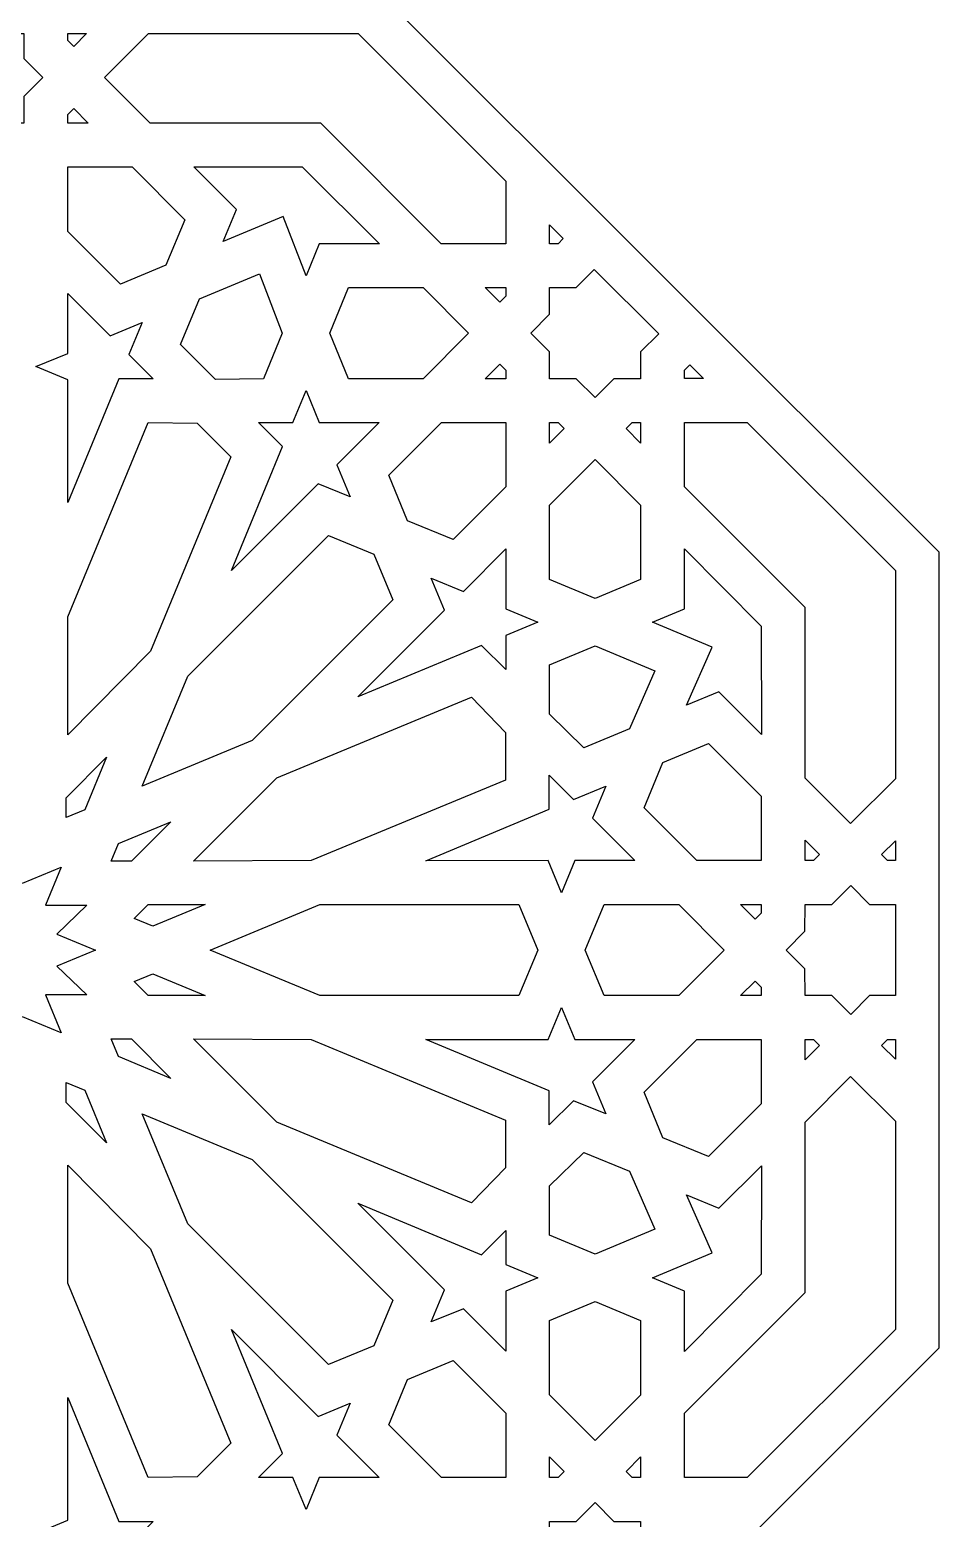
# Model space of a CAD drawing. Extents: x -535 to 1345, y -535 to 535.
# Drawn here: x 8.7 to 162.5, y -94.8 to 157.1 of the extents above; entities that cross this region are included whole.
import ezdxf

# ---------------------------------------------------------------- set-up
doc = ezdxf.new("R2010")
doc.units = 0
doc.layers.add('LAYER_1', color=18, linetype='CONTINUOUS')
doc.layers.add('LAYER_10', color=174, linetype='CONTINUOUS')

msp = doc.modelspace()

# ---------------------------------------------------------------- linework, layer by layer
at = {"layer": 'LAYER_1'}
for points in [[(7.71, 152.21), (10.9, 149.02), (7.71, 145.8), (7.71, 141.28), (3.2, 141.28), (0.01, 138.09), (-3.18, 141.28), (-7.7, 141.28), (-7.7, 145.8), (-10.89, 148.99), (-7.7, 152.19), (-7.7, 156.43), (7.71, 156.43)], [(16.13, 154.24), (15.12, 155.26), (15.12, 156.43), (18.31, 156.43)], [(89.19, 131.48), (89.19, 120.88), (78.29, 120.88), (57.91, 141.28), (29.05, 141.28), (21.36, 148.98), (28.8, 156.43), (64.24, 156.43)], [(18.6, 141.28), (15.13, 141.28), (15.13, 142.73), (16.14, 143.74)], [(34.91, 124.93), (31.73, 117.23), (24.02, 114.04), (15.12, 122.95), (15.12, 133.86), (25.99, 133.86)], [(54.77, 133.86), (67.85, 120.88), (57.67, 120.88), (55.42, 115.44), (51.55, 125.45), (41.42, 121.25), (43.67, 126.69), (36.47, 133.89)], [(98.91, 121.75), (98.04, 120.88), (96.61, 120.88), (96.61, 124.06)], [(115.06, 105.6), (112.01, 102.55), (112.01, 98.03), (107.5, 98.03), (104.33, 94.85), (101.12, 98.03), (96.61, 98.03), (96.61, 102.55), (93.41, 105.74), (96.61, 108.93), (96.61, 113.45), (101.12, 113.45), (104.17, 116.5)], [(51.41, 105.75), (48.22, 98.03), (40.12, 97.92), (34.21, 103.84), (37.4, 111.55), (47.53, 115.75)], [(82.92, 105.74), (75.22, 98.03), (62.62, 98.03), (59.43, 105.74), (62.61, 113.44), (75.23, 113.44)], [(89.19, 112.02), (88.17, 111), (85.71, 113.45), (89.19, 113.45)], [(22.3, 105.29), (27.72, 107.54), (25.47, 102.11), (29.55, 98.02), (23.74, 98.02), (15.11, 77.07), (15.13, 97.81), (9.7, 100.07), (15.13, 102.32), (15.13, 112.46)], [(89.19, 99.47), (89.19, 98.03), (85.71, 98.03), (88.17, 100.5)], [(122.62, 98.04), (119.42, 98.04), (119.42, 99.48), (120.3, 100.36)], [(57.67, 90.62), (67.81, 90.62), (60.64, 83.44), (62.89, 78.01), (57.46, 80.26), (42.82, 65.58), (51.44, 86.54), (47.37, 90.62), (53.18, 90.62), (55.42, 96.05)], [(37.03, 90.5), (42.73, 84.8), (29.12, 51.89), (15.12, 37.75), (15.13, 57.7), (28.73, 90.61)], [(89.19, 79.71), (80.29, 70.8), (72.58, 73.99), (69.4, 81.69), (78.32, 90.62), (89.19, 90.62)], [(99.06, 89.59), (96.6, 87.13), (96.6, 90.61), (98.04, 90.61)], [(112.01, 87.13), (109.56, 89.59), (110.58, 90.61), (112.01, 90.61)], [(155.09, 65.58), (155.09, 30.32), (147.51, 22.74), (139.81, 30.45), (139.81, 59.31), (119.4, 79.74), (119.4, 90.62), (130.05, 90.62)], [(111.99, 76.65), (111.99, 64.02), (104.3, 60.83), (96.6, 64.03), (96.6, 76.63), (104.3, 84.35)], [(66.91, 68.31), (70.09, 60.6), (46.29, 36.77), (27.71, 29.07), (35.41, 47.69), (59.21, 71.51)], [(89.2, 59.06), (94.62, 56.81), (89.2, 54.56), (89.2, 48.79), (85.09, 52.9), (64.18, 44.19), (78.85, 58.85), (76.6, 64.28), (82.03, 62.03), (89.2, 69.21)], [(132.38, 56.17), (132.42, 37.84), (125.23, 45.05), (119.79, 42.79), (124.13, 52.61), (113.99, 56.82), (119.42, 59.07), (119.42, 69.26)], [(114.43, 48.6), (110.11, 38.78), (102.4, 35.58), (96.6, 41.24), (96.6, 49.6), (104.31, 52.8)], [(89.17, 38.18), (89.17, 30.11), (56.3, 16.48), (36.41, 16.38), (50.51, 30.49), (83.38, 44.12)], [(132.39, 27.36), (132.39, 16.47), (121.49, 16.47), (112.59, 25.39), (115.78, 33.1), (123.46, 36.29)], [(18.02, 25.05), (14.87, 23.75), (14.86, 27.11), (21.7, 33.95)], [(100.67, 26.83), (106.1, 29.08), (103.85, 23.65), (111.02, 16.47), (100.88, 16.47), (98.63, 11.04), (96.38, 16.48), (75.66, 16.46), (96.56, 25.18), (96.56, 30.94)], [(25.9, 16.36), (22.44, 16.36), (23.69, 19.37), (32.58, 23.06)], [(142.26, 17.49), (141.25, 16.47), (139.81, 16.47), (139.81, 19.95)], [(155.09, 16.47), (153.77, 16.47), (152.76, 17.49), (155.09, 19.82)], [(150.7, 9.04), (155.09, 9.04), (155.09, -6.37), (150.7, -6.37), (147.53, -9.56), (144.32, -6.37), (139.83, -6.37), (139.8, -1.85), (136.62, 1.34), (139.8, 4.53), (139.83, 9.04), (144.32, 9.04), (147.53, 12.24)], [(38.38, 9.04), (29.49, 5.35), (26.35, 6.65), (28.71, 9.05)], [(94.62, 1.34), (94.62, 1.34), (94.62, 1.34), (91.43, -6.37), (57.78, -6.37), (39.19, 1.34), (57.78, 9.05), (91.43, 9.05)], [(126.14, 1.34), (118.45, -6.36), (105.83, -6.36), (102.65, 1.34), (102.65, 1.34), (102.65, 1.34), (105.83, 9.03), (118.45, 9.03)], [(132.39, 7.6), (131.37, 6.58), (128.91, 9.05), (132.39, 9.05)], [(38.38, -6.36), (28.71, -6.37), (26.35, -3.98), (29.49, -2.68)], [(132.39, -4.93), (132.39, -6.37), (128.91, -6.37), (131.37, -3.91)], [(100.88, -13.8), (111.02, -13.8), (103.85, -20.97), (106.1, -26.4), (100.67, -24.16), (96.56, -28.27), (96.56, -22.51), (75.66, -13.78), (96.38, -13.8), (98.63, -8.37)], [(32.58, -20.38), (23.69, -16.69), (22.44, -13.68), (25.9, -13.68)], [(56.3, -13.8), (89.17, -27.44), (89.17, -35.5), (83.38, -41.45), (50.51, -27.81), (36.41, -13.7)], [(132.39, -24.68), (123.46, -33.61), (115.78, -30.42), (112.59, -22.71), (121.49, -13.8), (132.39, -13.8)], [(142.26, -14.81), (139.81, -17.27), (139.81, -13.8), (141.25, -13.8)], [(155.09, -13.8), (155.09, -17.15), (152.76, -14.81), (153.77, -13.8)], [(155.09, -27.65), (155.09, -62.9), (130.05, -87.94), (119.4, -87.94), (119.4, -77.06), (139.81, -56.63), (139.81, -27.77), (147.51, -20.06)], [(18.02, -22.37), (21.7, -31.27), (14.86, -24.44), (14.87, -21.07)], [(46.29, -34.1), (70.09, -57.92), (66.91, -65.64), (59.21, -68.83), (35.41, -45.01), (27.71, -26.39)], [(29.12, -49.22), (42.73, -82.12), (37.03, -87.83), (28.73, -87.93), (15.13, -55.02), (15.12, -35.07)], [(110.11, -36.1), (114.43, -45.93), (104.31, -50.12), (96.6, -46.93), (96.6, -38.56), (102.4, -32.91)], [(132.38, -53.49), (119.42, -66.58), (119.42, -56.39), (113.99, -54.14), (124.13, -49.93), (119.79, -40.12), (125.23, -42.37), (132.42, -35.16)], [(85.09, -50.23), (89.2, -46.11), (89.2, -51.89), (94.62, -54.14), (89.2, -56.39), (89.2, -66.53), (82.03, -59.36), (76.6, -61.61), (78.85, -56.17), (64.18, -41.52)], [(111.99, -61.34), (111.99, -73.97), (104.3, -81.67), (96.6, -73.96), (96.6, -61.35), (104.3, -58.16)], [(57.46, -77.59), (62.89, -75.34), (60.64, -80.77), (67.81, -87.94), (57.67, -87.94), (55.42, -93.37), (53.18, -87.94), (47.37, -87.94), (51.44, -83.87), (42.82, -62.91)], [(89.19, -77.04), (89.19, -87.94), (78.32, -87.94), (69.4, -79.01), (72.58, -71.32), (80.29, -68.12)], [(23.74, -95.35), (29.55, -95.35), (25.47, -99.43), (27.72, -104.86), (22.3, -102.61), (15.13, -109.79), (15.13, -99.64), (9.7, -97.39), (15.13, -95.14), (15.11, -74.39)], [(99.06, -86.91), (98.04, -87.94), (96.6, -87.94), (96.6, -84.45)], [(112.01, -87.94), (110.58, -87.94), (109.56, -86.91), (112.01, -84.45)], [(107.5, -95.35), (112.01, -95.35), (112.01, -99.87), (115.06, -102.93), (104.17, -113.83), (101.12, -110.78), (96.61, -110.78), (96.61, -106.26), (93.41, -103.07), (96.61, -99.87), (96.61, -95.35), (101.12, -95.35), (104.33, -92.18)]]:
    msp.add_lwpolyline(points, close=True, dxfattribs=at)
msp.add_lwpolyline([(7.47, 12.64), (14, 15.35), (11.35, 8.94), (18.34, 8.93), (13.27, 4.04), (19.79, 1.34), (13.27, -1.37), (18.34, -6.26), (11.35, -6.26), (14, -12.67), (7.47, -9.96)], dxfattribs=at)
at = {"layer": 'LAYER_10'}
msp.add_lwpolyline([(-162.5, 68.65), (-162.5, -65.97), (-67.31, -161.16), (67.31, -161.16), (162.5, -65.97), (162.5, 68.65), (67.31, 163.84), (-67.31, 163.84)], close=True, dxfattribs=at)

doc.saveas('drawing.dxf')
